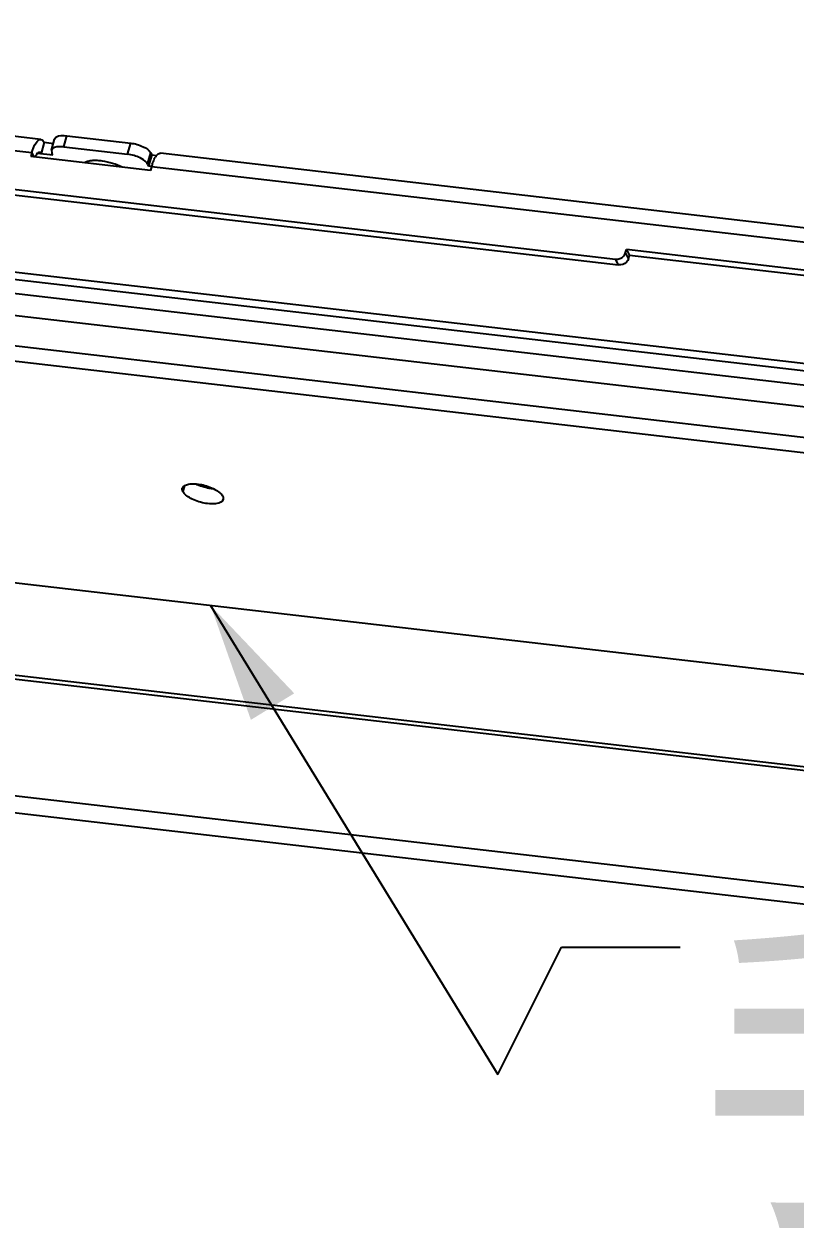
# Model space of a CAD drawing. Header units: millimetres. Extents: x -177 to 18421, y -5017 to 3255.
# Drawn here: x 13211 to 13233.73, y 2017.3 to 2052.62 of the extents above; entities that cross this region are included whole.
import ezdxf

# ---------------------------------------------------------------- set-up
doc = ezdxf.new("R2010")
doc.units = ezdxf.units.MM
doc.header["$LTSCALE"] = 46.255
doc.layers.get('0').update_dxf_attribs({"linetype": 'CONTINUOUS'})
doc.layers.add('02___PRT_ALL_AXES', color=7, linetype='CONTINUOUS')
doc.styles.get("Standard").update_dxf_attribs({"font": 'txt', "width": 0.85})
doc.dimstyles.get("Standard").update_dxf_attribs({"dimtxt": 2.5, "dimasz": 3.5, "dimexe": 1.5, "dimexo": 1, "dimtad": 1, "dimdsep": 46, "dimtxsty": 'Standard', "dimblk": '_FILLED', "dimcen": 0.09, "dimadec": 0, "dimazin": 0, "dimtol": 1, "dimtp": 0.01, "dimtm": 0.01, "dimtfac": 1, "dimtofl": 0, "dimtmove": 0, "dimatfit": 3, "dimldrblk": '_FILLED', "dimfxl": 0, "dimtolj": 1, "dimarcsym": 0})

# ---------------------------------------------------------------- blocks, each defined once
blk = doc.blocks.new('_FILLED')
at = {"color": 0, "linetype": 'ByBlock'}
blk.add_solid([(0, 0), (-1, 0.214), (-1, -0.214)], dxfattribs=at)

msp = doc.modelspace()

# ---------------------------------------------------------------- linework, layer by layer
at = {"color": 3, "linetype": 'Continuous'}
for p, q in [((13211.5, 2049.213), (13182.12, 2052.617)), ((13211.234, 2048.815), (13181.854, 2052.219)), ((13176.874, 2051.661), (13228.441, 2045.686)), ((13211.595, 2049.128), (13211.871, 2049.096)), ((13212.268, 2049.321), (13214.148, 2049.104)), ((13211.234, 2048.815), (13211.203, 2048.705)), ((13214.729, 2048.296), (13211.203, 2048.705)), ((13214.738, 2048.818), (13214.768, 2048.76)), ((13214.768, 2048.76), (13214.92, 2048.742)), ((13235.121, 2046.476), (13215.025, 2048.804)), ((13214.759, 2048.406), (13214.729, 2048.296)), ((13234.855, 2046.077), (13214.759, 2048.406)), ((13228.737, 2045.878), (13228.761, 2045.966)), ((13234.402, 2045.313), (13228.761, 2045.966)), ((13261.25, 2037.266), (13203.432, 2043.966))]:
    msp.add_line(p, q, dxfattribs=at)
at = {"color": 7, "linetype": 'Continuous'}
for p, q in [((13176.964, 2051.488), (13228.531, 2045.512)), ((13211.595, 2049.128), (13211.504, 2048.798)), ((13211.815, 2048.893), (13211.906, 2049.223)), ((13212.177, 2048.992), (13212.268, 2049.321)), ((13214.057, 2048.774), (13214.148, 2049.104)), ((13211.234, 2048.815), (13211.296, 2048.694)), ((13211.404, 2048.809), (13211.857, 2048.757)), ((13211.815, 2048.893), (13211.827, 2048.815)), ((13211.857, 2048.757), (13211.827, 2048.815)), ((13212.177, 2048.992), (13214.057, 2048.774)), ((13214.647, 2048.488), (13214.738, 2048.818)), ((13214.768, 2048.76), (13214.677, 2048.43)), ((13214.647, 2048.488), (13214.677, 2048.43)), ((13214.677, 2048.43), (13214.744, 2048.422)), ((13262.521, 2039.293), (13200.878, 2046.437)), ((13262.558, 2039.074), (13200.915, 2046.217)), ((13228.826, 2045.705), (13228.737, 2045.878)), ((13228.761, 2045.966), (13228.851, 2045.793)), ((13262.265, 2038.691), (13201.206, 2045.767)), ((13228.531, 2045.512), (13228.441, 2045.686)), ((13228.826, 2045.705), (13228.851, 2045.793)), ((13234.491, 2045.139), (13228.851, 2045.793)), ((13262.376, 2038.033), (13201.317, 2045.109)), ((13261.129, 2036.826), (13203.311, 2043.526)), ((13215.732, 2039.006), (13215.684, 2038.832)), ((13206.905, 2036.589), (13264.723, 2029.889)), ((13207.158, 2033.834), (13268.217, 2026.759)), ((13207.301, 2033.707), (13268.36, 2026.631)), ((13189.211, 2032.363), (13271.319, 2022.848)), ((13189.489, 2031.827), (13271.185, 2022.36))]:
    msp.add_line(p, q, dxfattribs=at)
at = {"color": 3, "linetype": 'Continuous'}
for centre, radius, start, end in [((13215.289, 2048.433), 0.488, 144.0218, 147.6901), ((13216.369, 2047.963), 1.67, 163.1927, 164.6095), ((13216.252, 2047.998), 1.548, 161.6312, 163.1957)]:
    msp.add_arc(centre, radius, start, end, dxfattribs=at)
at = {"color": 7, "linetype": 'Continuous'}
msp.add_arc((13216.681, 2040.249), 1.314, 246.2252, 263.1498, dxfattribs=at)
at = {"color": 3, "linetype": 'Continuous'}
for points, knots in [([(13211.234, 2048.815), (13211.262, 2048.919), (13211.305, 2049.066), (13211.443, 2049.22), (13211.5, 2049.213)], [0, 0, 0, 0, 0.651484, 1, 1, 1, 1]), ([(13211.906, 2049.223), (13211.912, 2049.244), (13212.004, 2049.35), (13212.16, 2049.334), (13212.268, 2049.321)], [0, 0, 0, 0, 0.165553, 1, 1, 1, 1]), ([(13214.148, 2049.104), (13214.275, 2049.089), (13214.486, 2049.027), (13214.694, 2048.902), (13214.738, 2048.818)], [0, 0, 0, 0, 0.57239, 1, 1, 1, 1]), ([(13214.842, 2048.632), (13214.848, 2048.643), (13214.859, 2048.664), (13214.871, 2048.684), (13214.877, 2048.694)], [0, 0, 0, 0, 0.517671, 1, 1, 1, 1]), ([(13214.894, 2048.72), (13214.902, 2048.73), (13214.916, 2048.748), (13214.932, 2048.764), (13214.94, 2048.771)], [0, 0, 0, 0, 0.529495, 1, 1, 1, 1]), ([(13214.94, 2048.771), (13214.953, 2048.782), (13214.979, 2048.8), (13215.011, 2048.806), (13215.025, 2048.804)], [0, 0, 0, 0, 0.546371, 1, 1, 1, 1]), ([(13228.687, 2045.786), (13228.698, 2045.8), (13228.718, 2045.829), (13228.732, 2045.862), (13228.737, 2045.878)], [0, 0, 0, 0, 0.509999, 1, 1, 1, 1]), ([(13216.601, 2038.91), (13216.555, 2038.913), (13216.37, 2038.936), (13216.189, 2038.994), (13216.064, 2039.057)], [0, 0, 0, 0, 0.244975, 1, 1, 1, 1])]:
    msp.add_open_spline(points, degree=3, knots=knots, dxfattribs=at)
for points in [[(13211.5, 2049.213), (13211.542, 2049.208), (13211.576, 2049.166), (13211.595, 2049.128)], [(13214.783, 2048.486), (13214.8, 2048.536), (13214.819, 2048.585), (13214.842, 2048.632)], [(13228.441, 2045.686), (13228.483, 2045.681), (13228.527, 2045.687), (13228.567, 2045.702)], [(13228.567, 2045.702), (13228.613, 2045.718), (13228.656, 2045.748), (13228.687, 2045.786)]]:
    msp.add_open_spline(points, degree=3, dxfattribs=at)
at = {"color": 7, "linetype": 'Continuous'}
for points, knots in [([(13212.177, 2048.992), (13212.133, 2048.997), (13212.014, 2049.004), (13211.837, 2048.974), (13211.815, 2048.893)], [0, 0, 0, 0, 0.349275, 1, 1, 1, 1]), ([(13211.34, 2048.693), (13211.343, 2048.704), (13211.351, 2048.725), (13211.36, 2048.745), (13211.365, 2048.754)], [0, 0, 0, 0, 0.520664, 1, 1, 1, 1]), ([(13211.365, 2048.754), (13211.372, 2048.769), (13211.386, 2048.793), (13211.405, 2048.816), (13211.414, 2048.824)], [0, 0, 0, 0, 0.557038, 1, 1, 1, 1]), ([(13211.414, 2048.824), (13211.421, 2048.829), (13211.434, 2048.838), (13211.45, 2048.841), (13211.457, 2048.84)], [0, 0, 0, 0, 0.546371, 1, 1, 1, 1]), ([(13211.457, 2048.84), (13211.463, 2048.84), (13211.478, 2048.833), (13211.488, 2048.822), (13211.493, 2048.816)], [0, 0, 0, 0, 0.455302, 1, 1, 1, 1]), ([(13211.493, 2048.816), (13211.495, 2048.813), (13211.499, 2048.807), (13211.503, 2048.801), (13211.504, 2048.798)], [0, 0, 0, 0, 0.48112, 1, 1, 1, 1]), ([(13214.647, 2048.488), (13214.639, 2048.505), (13214.581, 2048.583), (13214.495, 2048.634), (13214.425, 2048.667)], [0, 0, 0, 0, 0.195207, 1, 1, 1, 1]), ([(13215.684, 2038.832), (13215.68, 2038.84), (13215.666, 2038.871), (13215.663, 2038.907), (13215.669, 2038.93)], [0, 0, 0, 0, 0.280042, 1, 1, 1, 1]), ([(13215.669, 2038.93), (13215.689, 2039), (13215.845, 2039.06), (13216.035, 2039.064), (13216.304, 2039.032), (13216.56, 2038.944), (13216.766, 2038.813), (13216.839, 2038.735), (13216.859, 2038.696)], [0, 0, 0, 0, 0.16447, 0.295837, 0.450075, 0.766721, 0.899244, 1, 1, 1, 1]), ([(13216.874, 2038.598), (13216.855, 2038.528), (13216.699, 2038.468), (13216.509, 2038.464), (13216.24, 2038.496), (13215.983, 2038.583), (13215.778, 2038.715), (13215.705, 2038.792), (13215.684, 2038.832)], [0, 0, 0, 0, 0.16447, 0.295837, 0.450075, 0.766721, 0.899244, 1, 1, 1, 1]), ([(13216.859, 2038.696), (13216.864, 2038.688), (13216.877, 2038.657), (13216.881, 2038.621), (13216.874, 2038.598)], [0, 0, 0, 0, 0.280042, 1, 1, 1, 1])]:
    msp.add_open_spline(points, degree=3, knots=knots, dxfattribs=at)
for points in [[(13214.425, 2048.667), (13214.31, 2048.723), (13214.184, 2048.759), (13214.057, 2048.774)], [(13228.765, 2045.599), (13228.707, 2045.539), (13228.613, 2045.503), (13228.531, 2045.512)], [(13228.826, 2045.705), (13228.815, 2045.666), (13228.793, 2045.628), (13228.765, 2045.599)]]:
    msp.add_open_spline(points, degree=3, dxfattribs=at)
at = {"layer": '02___PRT_ALL_AXES', "color": 7, "linetype": 'Continuous'}
for points, knots in [([(13212.824, 2048.543), (13212.82, 2048.541), (13212.806, 2048.535), (13212.792, 2048.528), (13212.783, 2048.522)], [0, 0, 0, 0, 0.260162, 1, 1, 1, 1]), ([(13213.892, 2048.393), (13213.803, 2048.439), (13213.614, 2048.514), (13213.368, 2048.571), (13213.174, 2048.59), (13213.041, 2048.59), (13212.925, 2048.576), (13212.855, 2048.556), (13212.824, 2048.543)], [0, 0, 0, 0, 0.271597, 0.550765, 0.682227, 0.802825, 0.909398, 1, 1, 1, 1])]:
    msp.add_open_spline(points, degree=3, knots=knots, dxfattribs=at)

# ---------------------------------------------------------------- texts
at = {"color": 1, "linetype": 'Continuous', "insert": (13230.968, 2025.396), "char_height": 7.5, "width": 47.8125, "attachment_point": 1, "line_spacing_factor": 0.9}
msp.add_mtext('手柄支撑件', dxfattribs=at)

# ---------------------------------------------------------------- leaders
at = {"color": 2, "linetype": 'Continuous', "annotation_type": 0, "has_hookline": 1, "hookline_direction": 0, "text_width": 44.839}
msp.add_leader([(13216.503, 2035.477), (13224.968, 2021.646), (13226.843, 2025.396), (13230.343, 2025.396)], dimstyle='Standard', override={"dimtad": 0}, dxfattribs=at)

doc.saveas('drawing.dxf')
